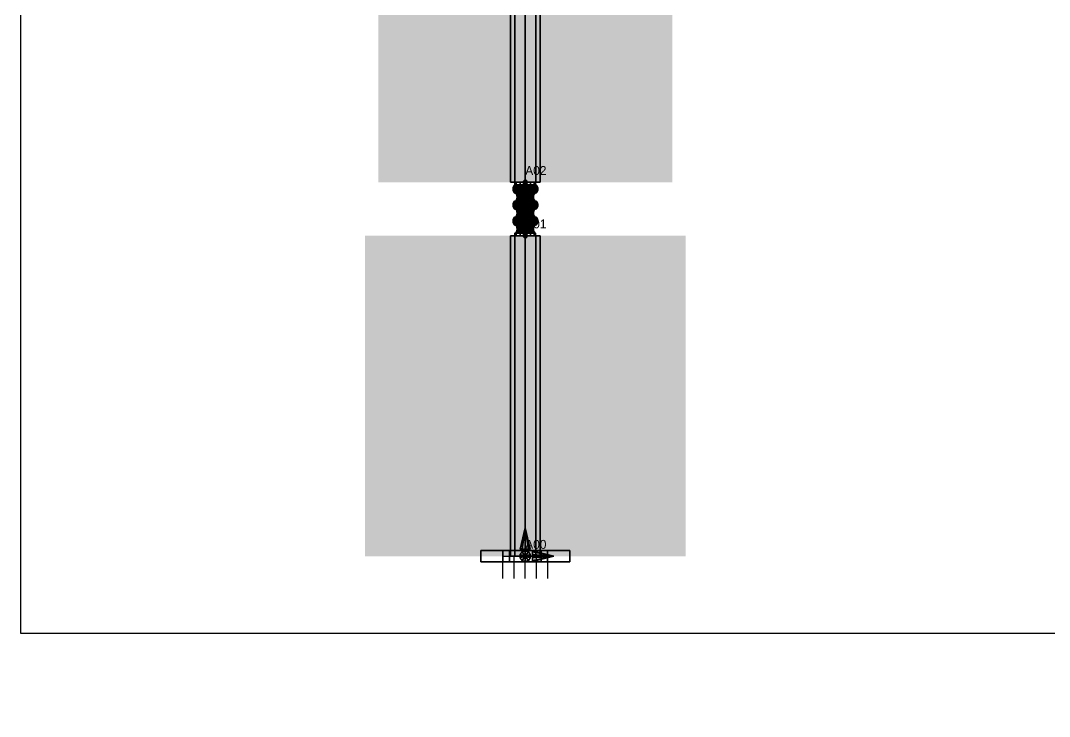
# Model space of a CAD drawing. Extents: x 7 to 469, y 84 to 397.
# Drawn here: x 6.7 to 237.7, y 84 to 240.3 of the extents above; entities that cross this region are included whole.
import ezdxf

# ---------------------------------------------------------------- set-up
doc = ezdxf.new("R2010")
doc.units = 0
doc.layers.get('0').update_dxf_attribs({"linetype": 'CONTINUOUS'})
for name, color, linetype in [('3D-MODEL', 1, 'CONTINUOUS'), ('ANCHOR', 12, 'CONTINUOUS'), ('BORDER', 7, 'CONTINUOUS'), ('DISPL', 13, 'CONTINUOUS'), ('FLXJNT', 4, 'CONTINUOUS'), ('POINT', 5, 'CONTINUOUS'), ('PTATT', 7, 'CONTINUOUS'), ('RUN', 5, 'CONTINUOUS')]:
    doc.layers.add(name, color=color, linetype=linetype)

# ---------------------------------------------------------------- blocks, each defined once
blk = doc.blocks.new('DBORD')
at = {"layer": 'BORDER'}
for p, q in [((0, 21), (0, 0)), ((0, 0), (33, 0))]:
    blk.add_line(p, q, dxfattribs=at)
at = {"flags": 9}
blk.add_attdef('SCL', (29.291812, 2.326827), '', height=0.2, dxfattribs=at)
blk = doc.blocks.new('RUN')
at = {"const_width": 1}
blk.add_lwpolyline([(0, 0), (1, 0)], dxfattribs=at)
at = {"flags": 9}
for tag, p in [('SCH', (0.349303, 0.165755)), ('MAT', (0.349303, 0.182422)), ('NOM', (0.349303, 0.149088))]:
    blk.add_attdef(tag, p, '', height=0.01, dxfattribs=at)
blk = doc.blocks.new('3DRUN')
at = {"color": 0, "linetype": 'CONTINUOUS'}
for points in [[(1, 0.353553, -0.353553), (1, 0.5), (0, 0.5), (0, 0.353553, -0.353553)], [(1, 0.5), (1, 0.353553, 0.353553), (0, 0.353553, 0.353553), (0, 0.5)], [(1, 0, -0.5), (1, 0.353553, -0.353553), (0, 0.353553, -0.353553), (0, 0, -0.5)], [(1, 0.353553, 0.353553), (1, 0, 0.5), (0, 0, 0.5), (0, 0.353553, 0.353553)], [(1, -0.353553, -0.353553), (1, 0, -0.5), (0, 0, -0.5), (0, -0.353553, -0.353553)], [(1, 0, 0.5), (1, -0.353553, 0.353553), (0, -0.353553, 0.353553), (0, 0, 0.5)], [(1, -0.353553, 0.353553), (1, -0.5), (0, -0.5), (0, -0.353553, 0.353553)], [(1, -0.5), (1, -0.353553, -0.353553), (0, -0.353553, -0.353553), (0, -0.5)]]:
    blk.add_3dface(points, dxfattribs=at)
blk = doc.blocks.new('FLXJNT')
at = {"color": 0, "linetype": 'BYBLOCK'}
for p, q in [((0, 0.5), (0, -0.5)), ((1, -0.5), (1, 0.5)), ((0, 0.35), (0.05, 0.35)), ((0.95, 0.35), (1, 0.35)), ((0, -0.35), (0.05, -0.35)), ((0.95, -0.35), (1, -0.35))]:
    blk.add_line(p, q, dxfattribs=at)
for centre, start, end in [((0.275, 0.35), 0, 180), ((0.575, 0.35), 0, 180), ((0.875, 0.35), 0, 180), ((0.125, 0.35), 180, 0), ((0.425, 0.35), 180, 0), ((0.725, 0.35), 180, 0), ((0.125, -0.35), 0, 180), ((0.275, -0.35), 180, 0), ((0.425, -0.35), 0, 180), ((0.575, -0.35), 180, 0), ((0.725, -0.35), 0, 180), ((0.875, -0.35), 180, 0)]:
    blk.add_arc(centre, 0.075, start, end, dxfattribs=at)
blk = doc.blocks.new('3DFLXJNT')
at = {"color": 0, "linetype": 'BYBLOCK'}
blk.add_lwpolyline([(1, 0.5), (1, 0.35), (0.95, 0.35, 1), (0.8, 0.35, -1), (0.65, 0.35, 1), (0.5, 0.35, -1), (0.35, 0.35, 1), (0.2, 0.35, -1), (0.05, 0.35), (0, 0.35), (0, 0.5)], format="xyb", dxfattribs=at)
at = {"color": 0, "linetype": 'BYBLOCK', "extrusion": (1, 0, 0)}
blk.add_circle((0, 0), 0.5, dxfattribs=at)
at = {"color": 0, "linetype": 'BYBLOCK', "extrusion": (-1, 0, 0)}
blk.add_circle((0, 0, -1), 0.5, dxfattribs=at)
at = {"color": 0, "linetype": 'BYBLOCK'}
mesh = blk.add_polymesh((9, 5), dxfattribs=at)
for k, corner in enumerate([(0.060048, 0.3125), (0.052556, 0.330589), (0.05, 0.35), (0, 0.35), (0, 0.5), (0.060048, 0.270633, -0.15625), (0.052556, 0.286298, -0.165294), (0.05, 0.303109, -0.175), (0, 0.303109, -0.175), (0, 0.433013, -0.25), (0.060048, 0.15625, -0.270633), (0.052556, 0.165294, -0.286298), (0.05, 0.175, -0.303109), (0, 0.175, -0.303109), (0, 0.25, -0.433013), (0.060048, 0, -0.3125), (0.052556, 0, -0.330589), (0.05, 0, -0.35), (0, 0, -0.35), (0, 0, -0.5), (0.060048, -0.15625, -0.270633), (0.052556, -0.165294, -0.286298), (0.05, -0.175, -0.303109), (0, -0.175, -0.303109), (0, -0.25, -0.433013), (0.060048, -0.270633, -0.15625), (0.052556, -0.286298, -0.165294), (0.05, -0.303109, -0.175), (0, -0.303109, -0.175), (0, -0.433013, -0.25), (0.060048, -0.3125), (0.052556, -0.330589), (0.05, -0.35), (0, -0.35), (0, -0.5), (0.060048, -0.270633, 0.15625), (0.052556, -0.286298, 0.165294), (0.05, -0.303109, 0.175), (0, -0.303109, 0.175), (0, -0.433013, 0.25), (0.060048, -0.15625, 0.270633), (0.052556, -0.165294, 0.286298), (0.05, -0.175, 0.303109), (0, -0.175, 0.303109), (0, -0.25, 0.433013)]):
    mesh.set_mesh_vertex(divmod(k, 5), corner)
mesh = blk.add_polymesh((4, 5), dxfattribs=at)
for k, corner in enumerate([(0.060048, -0.15625, 0.270633), (0.052556, -0.165294, 0.286298), (0.05, -0.175, 0.303109), (0, -0.175, 0.303109), (0, -0.25, 0.433013), (0.060048, 0, 0.3125), (0.052556, 0, 0.330589), (0.05, 0, 0.35), (0, 0, 0.35), (0, 0, 0.5), (0.060048, 0.15625, 0.270633), (0.052556, 0.165294, 0.286298), (0.05, 0.175, 0.303109), (0, 0.175, 0.303109), (0, 0.25, 0.433013), (0.060048, 0.270633, 0.15625), (0.052556, 0.286298, 0.165294), (0.05, 0.303109, 0.175), (0, 0.303109, 0.175), (0, 0.433013, 0.25)]):
    mesh.set_mesh_vertex(divmod(k, 5), corner)
mesh = blk.add_polymesh((9, 9), dxfattribs=at)
for k, corner in enumerate([(0.275, 0.425), (0.255589, 0.422444), (0.2375, 0.414952), (0.221967, 0.403033), (0.210048, 0.3875), (0.202556, 0.369411), (0.2, 0.35), (0.197444, 0.330589), (0.189952, 0.3125), (0.275, 0.368061, -0.2125), (0.255589, 0.365848, -0.211222), (0.2375, 0.359359, -0.207476), (0.221967, 0.349037, -0.201517), (0.210048, 0.335585, -0.19375), (0.202556, 0.31992, -0.184706), (0.2, 0.303109, -0.175), (0.197444, 0.286298, -0.165294), (0.189952, 0.270633, -0.15625), (0.275, 0.2125, -0.368061), (0.255589, 0.211222, -0.365848), (0.2375, 0.207476, -0.359359), (0.221967, 0.201517, -0.349037), (0.210048, 0.19375, -0.335585), (0.202556, 0.184706, -0.31992), (0.2, 0.175, -0.303109), (0.197444, 0.165294, -0.286298), (0.189952, 0.15625, -0.270633), (0.275, 0, -0.425), (0.255589, 0, -0.422444), (0.2375, 0, -0.414952), (0.221967, 0, -0.403033), (0.210048, 0, -0.3875), (0.202556, 0, -0.369411), (0.2, 0, -0.35), (0.197444, 0, -0.330589), (0.189952, 0, -0.3125), (0.275, -0.2125, -0.368061), (0.255589, -0.211222, -0.365848), (0.2375, -0.207476, -0.359359), (0.221967, -0.201517, -0.349037), (0.210048, -0.19375, -0.335585), (0.202556, -0.184706, -0.31992), (0.2, -0.175, -0.303109), (0.197444, -0.165294, -0.286298), (0.189952, -0.15625, -0.270633), (0.275, -0.368061, -0.2125), (0.255589, -0.365848, -0.211222), (0.2375, -0.359359, -0.207476), (0.221967, -0.349037, -0.201517), (0.210048, -0.335585, -0.19375), (0.202556, -0.31992, -0.184706), (0.2, -0.303109, -0.175), (0.197444, -0.286298, -0.165294), (0.189952, -0.270633, -0.15625), (0.275, -0.425), (0.255589, -0.422444), (0.2375, -0.414952), (0.221967, -0.403033), (0.210048, -0.3875), (0.202556, -0.369411), (0.2, -0.35), (0.197444, -0.330589), (0.189952, -0.3125), (0.275, -0.368061, 0.2125), (0.255589, -0.365848, 0.211222), (0.2375, -0.359359, 0.207476), (0.221967, -0.349037, 0.201517), (0.210048, -0.335585, 0.19375), (0.202556, -0.31992, 0.184706), (0.2, -0.303109, 0.175), (0.197444, -0.286298, 0.165294), (0.189952, -0.270633, 0.15625), (0.275, -0.2125, 0.368061), (0.255589, -0.211222, 0.365848), (0.2375, -0.207476, 0.359359), (0.221967, -0.201517, 0.349037), (0.210048, -0.19375, 0.335585), (0.202556, -0.184706, 0.31992), (0.2, -0.175, 0.303109), (0.197444, -0.165294, 0.286298), (0.189952, -0.15625, 0.270633)]):
    mesh.set_mesh_vertex(divmod(k, 9), corner)
mesh = blk.add_polymesh((9, 9), dxfattribs=at)
for k, corner in enumerate([(0.360048, 0.3125), (0.352556, 0.330589), (0.35, 0.35), (0.347444, 0.369411), (0.339952, 0.3875), (0.328033, 0.403033), (0.3125, 0.414952), (0.294411, 0.422444), (0.275, 0.425), (0.360048, 0.270633, -0.15625), (0.352556, 0.286298, -0.165294), (0.35, 0.303109, -0.175), (0.347444, 0.31992, -0.184706), (0.339952, 0.335585, -0.19375), (0.328033, 0.349037, -0.201517), (0.3125, 0.359359, -0.207476), (0.294411, 0.365848, -0.211222), (0.275, 0.368061, -0.2125), (0.360048, 0.15625, -0.270633), (0.352556, 0.165294, -0.286298), (0.35, 0.175, -0.303109), (0.347444, 0.184706, -0.31992), (0.339952, 0.19375, -0.335585), (0.328033, 0.201517, -0.349037), (0.3125, 0.207476, -0.359359), (0.294411, 0.211222, -0.365848), (0.275, 0.2125, -0.368061), (0.360048, 0, -0.3125), (0.352556, 0, -0.330589), (0.35, 0, -0.35), (0.347444, 0, -0.369411), (0.339952, 0, -0.3875), (0.328033, 0, -0.403033), (0.3125, 0, -0.414952), (0.294411, 0, -0.422444), (0.275, 0, -0.425), (0.360048, -0.15625, -0.270633), (0.352556, -0.165294, -0.286298), (0.35, -0.175, -0.303109), (0.347444, -0.184706, -0.31992), (0.339952, -0.19375, -0.335585), (0.328033, -0.201517, -0.349037), (0.3125, -0.207476, -0.359359), (0.294411, -0.211222, -0.365848), (0.275, -0.2125, -0.368061), (0.360048, -0.270633, -0.15625), (0.352556, -0.286298, -0.165294), (0.35, -0.303109, -0.175), (0.347444, -0.31992, -0.184706), (0.339952, -0.335585, -0.19375), (0.328033, -0.349037, -0.201517), (0.3125, -0.359359, -0.207476), (0.294411, -0.365848, -0.211222), (0.275, -0.368061, -0.2125), (0.360048, -0.3125), (0.352556, -0.330589), (0.35, -0.35), (0.347444, -0.369411), (0.339952, -0.3875), (0.328033, -0.403033), (0.3125, -0.414952), (0.294411, -0.422444), (0.275, -0.425), (0.360048, -0.270633, 0.15625), (0.352556, -0.286298, 0.165294), (0.35, -0.303109, 0.175), (0.347444, -0.31992, 0.184706), (0.339952, -0.335585, 0.19375), (0.328033, -0.349037, 0.201517), (0.3125, -0.359359, 0.207476), (0.294411, -0.365848, 0.211222), (0.275, -0.368061, 0.2125), (0.360048, -0.15625, 0.270633), (0.352556, -0.165294, 0.286298), (0.35, -0.175, 0.303109), (0.347444, -0.184706, 0.31992), (0.339952, -0.19375, 0.335585), (0.328033, -0.201517, 0.349037), (0.3125, -0.207476, 0.359359), (0.294411, -0.211222, 0.365848), (0.275, -0.2125, 0.368061)]):
    mesh.set_mesh_vertex(divmod(k, 9), corner)
mesh = blk.add_polymesh((9, 9), dxfattribs=at)
for k, corner in enumerate([(0.575, 0.425), (0.555589, 0.422444), (0.5375, 0.414952), (0.521967, 0.403033), (0.510048, 0.3875), (0.502556, 0.369411), (0.5, 0.35), (0.497444, 0.330589), (0.489952, 0.3125), (0.575, 0.368061, -0.2125), (0.555589, 0.365848, -0.211222), (0.5375, 0.359359, -0.207476), (0.521967, 0.349037, -0.201517), (0.510048, 0.335585, -0.19375), (0.502556, 0.31992, -0.184706), (0.5, 0.303109, -0.175), (0.497444, 0.286298, -0.165294), (0.489952, 0.270633, -0.15625), (0.575, 0.2125, -0.368061), (0.555589, 0.211222, -0.365848), (0.5375, 0.207476, -0.359359), (0.521967, 0.201517, -0.349037), (0.510048, 0.19375, -0.335585), (0.502556, 0.184706, -0.31992), (0.5, 0.175, -0.303109), (0.497444, 0.165294, -0.286298), (0.489952, 0.15625, -0.270633), (0.575, 0, -0.425), (0.555589, 0, -0.422444), (0.5375, 0, -0.414952), (0.521967, 0, -0.403033), (0.510048, 0, -0.3875), (0.502556, 0, -0.369411), (0.5, 0, -0.35), (0.497444, 0, -0.330589), (0.489952, 0, -0.3125), (0.575, -0.2125, -0.368061), (0.555589, -0.211222, -0.365848), (0.5375, -0.207476, -0.359359), (0.521967, -0.201517, -0.349037), (0.510048, -0.19375, -0.335585), (0.502556, -0.184706, -0.31992), (0.5, -0.175, -0.303109), (0.497444, -0.165294, -0.286298), (0.489952, -0.15625, -0.270633), (0.575, -0.368061, -0.2125), (0.555589, -0.365848, -0.211222), (0.5375, -0.359359, -0.207476), (0.521967, -0.349037, -0.201517), (0.510048, -0.335585, -0.19375), (0.502556, -0.31992, -0.184706), (0.5, -0.303109, -0.175), (0.497444, -0.286298, -0.165294), (0.489952, -0.270633, -0.15625), (0.575, -0.425), (0.555589, -0.422444), (0.5375, -0.414952), (0.521967, -0.403033), (0.510048, -0.3875), (0.502556, -0.369411), (0.5, -0.35), (0.497444, -0.330589), (0.489952, -0.3125), (0.575, -0.368061, 0.2125), (0.555589, -0.365848, 0.211222), (0.5375, -0.359359, 0.207476), (0.521967, -0.349037, 0.201517), (0.510048, -0.335585, 0.19375), (0.502556, -0.31992, 0.184706), (0.5, -0.303109, 0.175), (0.497444, -0.286298, 0.165294), (0.489952, -0.270633, 0.15625), (0.575, -0.2125, 0.368061), (0.555589, -0.211222, 0.365848), (0.5375, -0.207476, 0.359359), (0.521967, -0.201517, 0.349037), (0.510048, -0.19375, 0.335585), (0.502556, -0.184706, 0.31992), (0.5, -0.175, 0.303109), (0.497444, -0.165294, 0.286298), (0.489952, -0.15625, 0.270633)]):
    mesh.set_mesh_vertex(divmod(k, 9), corner)
mesh = blk.add_polymesh((9, 9), dxfattribs=at)
for k, corner in enumerate([(0.660048, 0.3125), (0.652556, 0.330589), (0.65, 0.35), (0.647444, 0.369411), (0.639952, 0.3875), (0.628033, 0.403033), (0.6125, 0.414952), (0.594411, 0.422444), (0.575, 0.425), (0.660048, 0.270633, -0.15625), (0.652556, 0.286298, -0.165294), (0.65, 0.303109, -0.175), (0.647444, 0.31992, -0.184706), (0.639952, 0.335585, -0.19375), (0.628033, 0.349037, -0.201517), (0.6125, 0.359359, -0.207476), (0.594411, 0.365848, -0.211222), (0.575, 0.368061, -0.2125), (0.660048, 0.15625, -0.270633), (0.652556, 0.165294, -0.286298), (0.65, 0.175, -0.303109), (0.647444, 0.184706, -0.31992), (0.639952, 0.19375, -0.335585), (0.628033, 0.201517, -0.349037), (0.6125, 0.207476, -0.359359), (0.594411, 0.211222, -0.365848), (0.575, 0.2125, -0.368061), (0.660048, 0, -0.3125), (0.652556, 0, -0.330589), (0.65, 0, -0.35), (0.647444, 0, -0.369411), (0.639952, 0, -0.3875), (0.628033, 0, -0.403033), (0.6125, 0, -0.414952), (0.594411, 0, -0.422444), (0.575, 0, -0.425), (0.660048, -0.15625, -0.270633), (0.652556, -0.165294, -0.286298), (0.65, -0.175, -0.303109), (0.647444, -0.184706, -0.31992), (0.639952, -0.19375, -0.335585), (0.628033, -0.201517, -0.349037), (0.6125, -0.207476, -0.359359), (0.594411, -0.211222, -0.365848), (0.575, -0.2125, -0.368061), (0.660048, -0.270633, -0.15625), (0.652556, -0.286298, -0.165294), (0.65, -0.303109, -0.175), (0.647444, -0.31992, -0.184706), (0.639952, -0.335585, -0.19375), (0.628033, -0.349037, -0.201517), (0.6125, -0.359359, -0.207476), (0.594411, -0.365848, -0.211222), (0.575, -0.368061, -0.2125), (0.660048, -0.3125), (0.652556, -0.330589), (0.65, -0.35), (0.647444, -0.369411), (0.639952, -0.3875), (0.628033, -0.403033), (0.6125, -0.414952), (0.594411, -0.422444), (0.575, -0.425), (0.660048, -0.270633, 0.15625), (0.652556, -0.286298, 0.165294), (0.65, -0.303109, 0.175), (0.647444, -0.31992, 0.184706), (0.639952, -0.335585, 0.19375), (0.628033, -0.349037, 0.201517), (0.6125, -0.359359, 0.207476), (0.594411, -0.365848, 0.211222), (0.575, -0.368061, 0.2125), (0.660048, -0.15625, 0.270633), (0.652556, -0.165294, 0.286298), (0.65, -0.175, 0.303109), (0.647444, -0.184706, 0.31992), (0.639952, -0.19375, 0.335585), (0.628033, -0.201517, 0.349037), (0.6125, -0.207476, 0.359359), (0.594411, -0.211222, 0.365848), (0.575, -0.2125, 0.368061)]):
    mesh.set_mesh_vertex(divmod(k, 9), corner)
mesh = blk.add_polymesh((9, 9), dxfattribs=at)
for k, corner in enumerate([(0.875, 0.425), (0.855589, 0.422444), (0.8375, 0.414952), (0.821967, 0.403033), (0.810048, 0.3875), (0.802556, 0.369411), (0.8, 0.35), (0.797444, 0.330589), (0.789952, 0.3125), (0.875, 0.368061, -0.2125), (0.855589, 0.365848, -0.211222), (0.8375, 0.359359, -0.207476), (0.821967, 0.349037, -0.201517), (0.810048, 0.335585, -0.19375), (0.802556, 0.31992, -0.184706), (0.8, 0.303109, -0.175), (0.797444, 0.286298, -0.165294), (0.789952, 0.270633, -0.15625), (0.875, 0.2125, -0.368061), (0.855589, 0.211222, -0.365848), (0.8375, 0.207476, -0.359359), (0.821967, 0.201517, -0.349037), (0.810048, 0.19375, -0.335585), (0.802556, 0.184706, -0.31992), (0.8, 0.175, -0.303109), (0.797444, 0.165294, -0.286298), (0.789952, 0.15625, -0.270633), (0.875, 0, -0.425), (0.855589, 0, -0.422444), (0.8375, 0, -0.414952), (0.821967, 0, -0.403033), (0.810048, 0, -0.3875), (0.802556, 0, -0.369411), (0.8, 0, -0.35), (0.797444, 0, -0.330589), (0.789952, 0, -0.3125), (0.875, -0.2125, -0.368061), (0.855589, -0.211222, -0.365848), (0.8375, -0.207476, -0.359359), (0.821967, -0.201517, -0.349037), (0.810048, -0.19375, -0.335585), (0.802556, -0.184706, -0.31992), (0.8, -0.175, -0.303109), (0.797444, -0.165294, -0.286298), (0.789952, -0.15625, -0.270633), (0.875, -0.368061, -0.2125), (0.855589, -0.365848, -0.211222), (0.8375, -0.359359, -0.207476), (0.821967, -0.349037, -0.201517), (0.810048, -0.335585, -0.19375), (0.802556, -0.31992, -0.184706), (0.8, -0.303109, -0.175), (0.797444, -0.286298, -0.165294), (0.789952, -0.270633, -0.15625), (0.875, -0.425), (0.855589, -0.422444), (0.8375, -0.414952), (0.821967, -0.403033), (0.810048, -0.3875), (0.802556, -0.369411), (0.8, -0.35), (0.797444, -0.330589), (0.789952, -0.3125), (0.875, -0.368061, 0.2125), (0.855589, -0.365848, 0.211222), (0.8375, -0.359359, 0.207476), (0.821967, -0.349037, 0.201517), (0.810048, -0.335585, 0.19375), (0.802556, -0.31992, 0.184706), (0.8, -0.303109, 0.175), (0.797444, -0.286298, 0.165294), (0.789952, -0.270633, 0.15625), (0.875, -0.2125, 0.368061), (0.855589, -0.211222, 0.365848), (0.8375, -0.207476, 0.359359), (0.821967, -0.201517, 0.349037), (0.810048, -0.19375, 0.335585), (0.802556, -0.184706, 0.31992), (0.8, -0.175, 0.303109), (0.797444, -0.165294, 0.286298), (0.789952, -0.15625, 0.270633)]):
    mesh.set_mesh_vertex(divmod(k, 9), corner)
mesh = blk.add_polymesh((9, 9), dxfattribs=at)
for k, corner in enumerate([(1, 0.5), (1, 0.35), (0.95, 0.35), (0.947444, 0.369411), (0.939952, 0.3875), (0.928033, 0.403033), (0.9125, 0.414952), (0.894411, 0.422444), (0.875, 0.425), (1, 0.433013, -0.25), (1, 0.303109, -0.175), (0.95, 0.303109, -0.175), (0.947444, 0.31992, -0.184706), (0.939952, 0.335585, -0.19375), (0.928033, 0.349037, -0.201517), (0.9125, 0.359359, -0.207476), (0.894411, 0.365848, -0.211222), (0.875, 0.368061, -0.2125), (1, 0.25, -0.433013), (1, 0.175, -0.303109), (0.95, 0.175, -0.303109), (0.947444, 0.184706, -0.31992), (0.939952, 0.19375, -0.335585), (0.928033, 0.201517, -0.349037), (0.9125, 0.207476, -0.359359), (0.894411, 0.211222, -0.365848), (0.875, 0.2125, -0.368061), (1, 0, -0.5), (1, 0, -0.35), (0.95, 0, -0.35), (0.947444, 0, -0.369411), (0.939952, 0, -0.3875), (0.928033, 0, -0.403033), (0.9125, 0, -0.414952), (0.894411, 0, -0.422444), (0.875, 0, -0.425), (1, -0.25, -0.433013), (1, -0.175, -0.303109), (0.95, -0.175, -0.303109), (0.947444, -0.184706, -0.31992), (0.939952, -0.19375, -0.335585), (0.928033, -0.201517, -0.349037), (0.9125, -0.207476, -0.359359), (0.894411, -0.211222, -0.365848), (0.875, -0.2125, -0.368061), (1, -0.433013, -0.25), (1, -0.303109, -0.175), (0.95, -0.303109, -0.175), (0.947444, -0.31992, -0.184706), (0.939952, -0.335585, -0.19375), (0.928033, -0.349037, -0.201517), (0.9125, -0.359359, -0.207476), (0.894411, -0.365848, -0.211222), (0.875, -0.368061, -0.2125), (1, -0.5), (1, -0.35), (0.95, -0.35), (0.947444, -0.369411), (0.939952, -0.3875), (0.928033, -0.403033), (0.9125, -0.414952), (0.894411, -0.422444), (0.875, -0.425), (1, -0.433013, 0.25), (1, -0.303109, 0.175), (0.95, -0.303109, 0.175), (0.947444, -0.31992, 0.184706), (0.939952, -0.335585, 0.19375), (0.928033, -0.349037, 0.201517), (0.9125, -0.359359, 0.207476), (0.894411, -0.365848, 0.211222), (0.875, -0.368061, 0.2125), (1, -0.25, 0.433013), (1, -0.175, 0.303109), (0.95, -0.175, 0.303109), (0.947444, -0.184706, 0.31992), (0.939952, -0.19375, 0.335585), (0.928033, -0.201517, 0.349037), (0.9125, -0.207476, 0.359359), (0.894411, -0.211222, 0.365848), (0.875, -0.2125, 0.368061)]):
    mesh.set_mesh_vertex(divmod(k, 9), corner)
mesh = blk.add_polymesh((4, 9), dxfattribs=at)
for k, corner in enumerate([(1, -0.25, 0.433013), (1, -0.175, 0.303109), (0.95, -0.175, 0.303109), (0.947444, -0.184706, 0.31992), (0.939952, -0.19375, 0.335585), (0.928033, -0.201517, 0.349037), (0.9125, -0.207476, 0.359359), (0.894411, -0.211222, 0.365848), (0.875, -0.2125, 0.368061), (1, 0, 0.5), (1, 0, 0.35), (0.95, 0, 0.35), (0.947444, 0, 0.369411), (0.939952, 0, 0.3875), (0.928033, 0, 0.403033), (0.9125, 0, 0.414952), (0.894411, 0, 0.422444), (0.875, 0, 0.425), (1, 0.25, 0.433013), (1, 0.175, 0.303109), (0.95, 0.175, 0.303109), (0.947444, 0.184706, 0.31992), (0.939952, 0.19375, 0.335585), (0.928033, 0.201517, 0.349037), (0.9125, 0.207476, 0.359359), (0.894411, 0.211222, 0.365848), (0.875, 0.2125, 0.368061), (1, 0.433013, 0.25), (1, 0.303109, 0.175), (0.95, 0.303109, 0.175), (0.947444, 0.31992, 0.184706), (0.939952, 0.335585, 0.19375), (0.928033, 0.349037, 0.201517), (0.9125, 0.359359, 0.207476), (0.894411, 0.365848, 0.211222), (0.875, 0.368061, 0.2125)]):
    mesh.set_mesh_vertex(divmod(k, 9), corner)
mesh = blk.add_polymesh((9, 9), dxfattribs=at)
for k, corner in enumerate([(0.189952, 0.3125), (0.178033, 0.296967), (0.1625, 0.285048), (0.144411, 0.277556), (0.125, 0.275), (0.105589, 0.277556), (0.0875, 0.285048), (0.071967, 0.296967), (0.060048, 0.3125), (0.189952, 0.270633, -0.15625), (0.178033, 0.257181, -0.148483), (0.1625, 0.246859, -0.142524), (0.144411, 0.24037, -0.138778), (0.125, 0.238157, -0.1375), (0.105589, 0.24037, -0.138778), (0.0875, 0.246859, -0.142524), (0.071967, 0.257181, -0.148483), (0.060048, 0.270633, -0.15625), (0.189952, 0.15625, -0.270633), (0.178033, 0.148483, -0.257181), (0.1625, 0.142524, -0.246859), (0.144411, 0.138778, -0.24037), (0.125, 0.1375, -0.238157), (0.105589, 0.138778, -0.24037), (0.0875, 0.142524, -0.246859), (0.071967, 0.148483, -0.257181), (0.060048, 0.15625, -0.270633), (0.189952, 0, -0.3125), (0.178033, 0, -0.296967), (0.1625, 0, -0.285048), (0.144411, 0, -0.277556), (0.125, 0, -0.275), (0.105589, 0, -0.277556), (0.0875, 0, -0.285048), (0.071967, 0, -0.296967), (0.060048, 0, -0.3125), (0.189952, -0.15625, -0.270633), (0.178033, -0.148483, -0.257181), (0.1625, -0.142524, -0.246859), (0.144411, -0.138778, -0.24037), (0.125, -0.1375, -0.238157), (0.105589, -0.138778, -0.24037), (0.0875, -0.142524, -0.246859), (0.071967, -0.148483, -0.257181), (0.060048, -0.15625, -0.270633), (0.189952, -0.270633, -0.15625), (0.178033, -0.257181, -0.148483), (0.1625, -0.246859, -0.142524), (0.144411, -0.24037, -0.138778), (0.125, -0.238157, -0.1375), (0.105589, -0.24037, -0.138778), (0.0875, -0.246859, -0.142524), (0.071967, -0.257181, -0.148483), (0.060048, -0.270633, -0.15625), (0.189952, -0.3125), (0.178033, -0.296967), (0.1625, -0.285048), (0.144411, -0.277556), (0.125, -0.275), (0.105589, -0.277556), (0.0875, -0.285048), (0.071967, -0.296967), (0.060048, -0.3125), (0.189952, -0.270633, 0.15625), (0.178033, -0.257181, 0.148483), (0.1625, -0.246859, 0.142524), (0.144411, -0.24037, 0.138778), (0.125, -0.238157, 0.1375), (0.105589, -0.24037, 0.138778), (0.0875, -0.246859, 0.142524), (0.071967, -0.257181, 0.148483), (0.060048, -0.270633, 0.15625), (0.189952, -0.15625, 0.270633), (0.178033, -0.148483, 0.257181), (0.1625, -0.142524, 0.246859), (0.144411, -0.138778, 0.24037), (0.125, -0.1375, 0.238157), (0.105589, -0.138778, 0.24037), (0.0875, -0.142524, 0.246859), (0.071967, -0.148483, 0.257181), (0.060048, -0.15625, 0.270633)]):
    mesh.set_mesh_vertex(divmod(k, 9), corner)
mesh = blk.add_polymesh((4, 9), dxfattribs=at)
for k, corner in enumerate([(0.189952, -0.15625, 0.270633), (0.178033, -0.148483, 0.257181), (0.1625, -0.142524, 0.246859), (0.144411, -0.138778, 0.24037), (0.125, -0.1375, 0.238157), (0.105589, -0.138778, 0.24037), (0.0875, -0.142524, 0.246859), (0.071967, -0.148483, 0.257181), (0.060048, -0.15625, 0.270633), (0.189952, 0, 0.3125), (0.178033, 0, 0.296967), (0.1625, 0, 0.285048), (0.144411, 0, 0.277556), (0.125, 0, 0.275), (0.105589, 0, 0.277556), (0.0875, 0, 0.285048), (0.071967, 0, 0.296967), (0.060048, 0, 0.3125), (0.189952, 0.15625, 0.270633), (0.178033, 0.148483, 0.257181), (0.1625, 0.142524, 0.246859), (0.144411, 0.138778, 0.24037), (0.125, 0.1375, 0.238157), (0.105589, 0.138778, 0.24037), (0.0875, 0.142524, 0.246859), (0.071967, 0.148483, 0.257181), (0.060048, 0.15625, 0.270633), (0.189952, 0.270633, 0.15625), (0.178033, 0.257181, 0.148483), (0.1625, 0.246859, 0.142524), (0.144411, 0.24037, 0.138778), (0.125, 0.238157, 0.1375), (0.105589, 0.24037, 0.138778), (0.0875, 0.246859, 0.142524), (0.071967, 0.257181, 0.148483), (0.060048, 0.270633, 0.15625)]):
    mesh.set_mesh_vertex(divmod(k, 9), corner)
mesh = blk.add_polymesh((4, 9), dxfattribs=at)
for k, corner in enumerate([(0.275, -0.2125, 0.368061), (0.255589, -0.211222, 0.365848), (0.2375, -0.207476, 0.359359), (0.221967, -0.201517, 0.349037), (0.210048, -0.19375, 0.335585), (0.202556, -0.184706, 0.31992), (0.2, -0.175, 0.303109), (0.197444, -0.165294, 0.286298), (0.189952, -0.15625, 0.270633), (0.275, 0, 0.425), (0.255589, 0, 0.422444), (0.2375, 0, 0.414952), (0.221967, 0, 0.403033), (0.210048, 0, 0.3875), (0.202556, 0, 0.369411), (0.2, 0, 0.35), (0.197444, 0, 0.330589), (0.189952, 0, 0.3125), (0.275, 0.2125, 0.368061), (0.255589, 0.211222, 0.365848), (0.2375, 0.207476, 0.359359), (0.221967, 0.201517, 0.349037), (0.210048, 0.19375, 0.335585), (0.202556, 0.184706, 0.31992), (0.2, 0.175, 0.303109), (0.197444, 0.165294, 0.286298), (0.189952, 0.15625, 0.270633), (0.275, 0.368061, 0.2125), (0.255589, 0.365848, 0.211222), (0.2375, 0.359359, 0.207476), (0.221967, 0.349037, 0.201517), (0.210048, 0.335585, 0.19375), (0.202556, 0.31992, 0.184706), (0.2, 0.303109, 0.175), (0.197444, 0.286298, 0.165294), (0.189952, 0.270633, 0.15625)]):
    mesh.set_mesh_vertex(divmod(k, 9), corner)
mesh = blk.add_polymesh((4, 9), dxfattribs=at)
for k, corner in enumerate([(0.360048, -0.15625, 0.270633), (0.352556, -0.165294, 0.286298), (0.35, -0.175, 0.303109), (0.347444, -0.184706, 0.31992), (0.339952, -0.19375, 0.335585), (0.328033, -0.201517, 0.349037), (0.3125, -0.207476, 0.359359), (0.294411, -0.211222, 0.365848), (0.275, -0.2125, 0.368061), (0.360048, 0, 0.3125), (0.352556, 0, 0.330589), (0.35, 0, 0.35), (0.347444, 0, 0.369411), (0.339952, 0, 0.3875), (0.328033, 0, 0.403033), (0.3125, 0, 0.414952), (0.294411, 0, 0.422444), (0.275, 0, 0.425), (0.360048, 0.15625, 0.270633), (0.352556, 0.165294, 0.286298), (0.35, 0.175, 0.303109), (0.347444, 0.184706, 0.31992), (0.339952, 0.19375, 0.335585), (0.328033, 0.201517, 0.349037), (0.3125, 0.207476, 0.359359), (0.294411, 0.211222, 0.365848), (0.275, 0.2125, 0.368061), (0.360048, 0.270633, 0.15625), (0.352556, 0.286298, 0.165294), (0.35, 0.303109, 0.175), (0.347444, 0.31992, 0.184706), (0.339952, 0.335585, 0.19375), (0.328033, 0.349037, 0.201517), (0.3125, 0.359359, 0.207476), (0.294411, 0.365848, 0.211222), (0.275, 0.368061, 0.2125)]):
    mesh.set_mesh_vertex(divmod(k, 9), corner)
mesh = blk.add_polymesh((9, 9), dxfattribs=at)
for k, corner in enumerate([(0.489952, 0.3125), (0.478033, 0.296967), (0.4625, 0.285048), (0.444411, 0.277556), (0.425, 0.275), (0.405589, 0.277556), (0.3875, 0.285048), (0.371967, 0.296967), (0.360048, 0.3125), (0.489952, 0.270633, -0.15625), (0.478033, 0.257181, -0.148483), (0.4625, 0.246859, -0.142524), (0.444411, 0.24037, -0.138778), (0.425, 0.238157, -0.1375), (0.405589, 0.24037, -0.138778), (0.3875, 0.246859, -0.142524), (0.371967, 0.257181, -0.148483), (0.360048, 0.270633, -0.15625), (0.489952, 0.15625, -0.270633), (0.478033, 0.148483, -0.257181), (0.4625, 0.142524, -0.246859), (0.444411, 0.138778, -0.24037), (0.425, 0.1375, -0.238157), (0.405589, 0.138778, -0.24037), (0.3875, 0.142524, -0.246859), (0.371967, 0.148483, -0.257181), (0.360048, 0.15625, -0.270633), (0.489952, 0, -0.3125), (0.478033, 0, -0.296967), (0.4625, 0, -0.285048), (0.444411, 0, -0.277556), (0.425, 0, -0.275), (0.405589, 0, -0.277556), (0.3875, 0, -0.285048), (0.371967, 0, -0.296967), (0.360048, 0, -0.3125), (0.489952, -0.15625, -0.270633), (0.478033, -0.148483, -0.257181), (0.4625, -0.142524, -0.246859), (0.444411, -0.138778, -0.24037), (0.425, -0.1375, -0.238157), (0.405589, -0.138778, -0.24037), (0.3875, -0.142524, -0.246859), (0.371967, -0.148483, -0.257181), (0.360048, -0.15625, -0.270633), (0.489952, -0.270633, -0.15625), (0.478033, -0.257181, -0.148483), (0.4625, -0.246859, -0.142524), (0.444411, -0.24037, -0.138778), (0.425, -0.238157, -0.1375), (0.405589, -0.24037, -0.138778), (0.3875, -0.246859, -0.142524), (0.371967, -0.257181, -0.148483), (0.360048, -0.270633, -0.15625), (0.489952, -0.3125), (0.478033, -0.296967), (0.4625, -0.285048), (0.444411, -0.277556), (0.425, -0.275), (0.405589, -0.277556), (0.3875, -0.285048), (0.371967, -0.296967), (0.360048, -0.3125), (0.489952, -0.270633, 0.15625), (0.478033, -0.257181, 0.148483), (0.4625, -0.246859, 0.142524), (0.444411, -0.24037, 0.138778), (0.425, -0.238157, 0.1375), (0.405589, -0.24037, 0.138778), (0.3875, -0.246859, 0.142524), (0.371967, -0.257181, 0.148483), (0.360048, -0.270633, 0.15625), (0.489952, -0.15625, 0.270633), (0.478033, -0.148483, 0.257181), (0.4625, -0.142524, 0.246859), (0.444411, -0.138778, 0.24037), (0.425, -0.1375, 0.238157), (0.405589, -0.138778, 0.24037), (0.3875, -0.142524, 0.246859), (0.371967, -0.148483, 0.257181), (0.360048, -0.15625, 0.270633)]):
    mesh.set_mesh_vertex(divmod(k, 9), corner)
mesh = blk.add_polymesh((4, 9), dxfattribs=at)
for k, corner in enumerate([(0.489952, -0.15625, 0.270633), (0.478033, -0.148483, 0.257181), (0.4625, -0.142524, 0.246859), (0.444411, -0.138778, 0.24037), (0.425, -0.1375, 0.238157), (0.405589, -0.138778, 0.24037), (0.3875, -0.142524, 0.246859), (0.371967, -0.148483, 0.257181), (0.360048, -0.15625, 0.270633), (0.489952, 0, 0.3125), (0.478033, 0, 0.296967), (0.4625, 0, 0.285048), (0.444411, 0, 0.277556), (0.425, 0, 0.275), (0.405589, 0, 0.277556), (0.3875, 0, 0.285048), (0.371967, 0, 0.296967), (0.360048, 0, 0.3125), (0.489952, 0.15625, 0.270633), (0.478033, 0.148483, 0.257181), (0.4625, 0.142524, 0.246859), (0.444411, 0.138778, 0.24037), (0.425, 0.1375, 0.238157), (0.405589, 0.138778, 0.24037), (0.3875, 0.142524, 0.246859), (0.371967, 0.148483, 0.257181), (0.360048, 0.15625, 0.270633), (0.489952, 0.270633, 0.15625), (0.478033, 0.257181, 0.148483), (0.4625, 0.246859, 0.142524), (0.444411, 0.24037, 0.138778), (0.425, 0.238157, 0.1375), (0.405589, 0.24037, 0.138778), (0.3875, 0.246859, 0.142524), (0.371967, 0.257181, 0.148483), (0.360048, 0.270633, 0.15625)]):
    mesh.set_mesh_vertex(divmod(k, 9), corner)
mesh = blk.add_polymesh((4, 9), dxfattribs=at)
for k, corner in enumerate([(0.575, -0.2125, 0.368061), (0.555589, -0.211222, 0.365848), (0.5375, -0.207476, 0.359359), (0.521967, -0.201517, 0.349037), (0.510048, -0.19375, 0.335585), (0.502556, -0.184706, 0.31992), (0.5, -0.175, 0.303109), (0.497444, -0.165294, 0.286298), (0.489952, -0.15625, 0.270633), (0.575, 0, 0.425), (0.555589, 0, 0.422444), (0.5375, 0, 0.414952), (0.521967, 0, 0.403033), (0.510048, 0, 0.3875), (0.502556, 0, 0.369411), (0.5, 0, 0.35), (0.497444, 0, 0.330589), (0.489952, 0, 0.3125), (0.575, 0.2125, 0.368061), (0.555589, 0.211222, 0.365848), (0.5375, 0.207476, 0.359359), (0.521967, 0.201517, 0.349037), (0.510048, 0.19375, 0.335585), (0.502556, 0.184706, 0.31992), (0.5, 0.175, 0.303109), (0.497444, 0.165294, 0.286298), (0.489952, 0.15625, 0.270633), (0.575, 0.368061, 0.2125), (0.555589, 0.365848, 0.211222), (0.5375, 0.359359, 0.207476), (0.521967, 0.349037, 0.201517), (0.510048, 0.335585, 0.19375), (0.502556, 0.31992, 0.184706), (0.5, 0.303109, 0.175), (0.497444, 0.286298, 0.165294), (0.489952, 0.270633, 0.15625)]):
    mesh.set_mesh_vertex(divmod(k, 9), corner)
mesh = blk.add_polymesh((4, 9), dxfattribs=at)
for k, corner in enumerate([(0.660048, -0.15625, 0.270633), (0.652556, -0.165294, 0.286298), (0.65, -0.175, 0.303109), (0.647444, -0.184706, 0.31992), (0.639952, -0.19375, 0.335585), (0.628033, -0.201517, 0.349037), (0.6125, -0.207476, 0.359359), (0.594411, -0.211222, 0.365848), (0.575, -0.2125, 0.368061), (0.660048, 0, 0.3125), (0.652556, 0, 0.330589), (0.65, 0, 0.35), (0.647444, 0, 0.369411), (0.639952, 0, 0.3875), (0.628033, 0, 0.403033), (0.6125, 0, 0.414952), (0.594411, 0, 0.422444), (0.575, 0, 0.425), (0.660048, 0.15625, 0.270633), (0.652556, 0.165294, 0.286298), (0.65, 0.175, 0.303109), (0.647444, 0.184706, 0.31992), (0.639952, 0.19375, 0.335585), (0.628033, 0.201517, 0.349037), (0.6125, 0.207476, 0.359359), (0.594411, 0.211222, 0.365848), (0.575, 0.2125, 0.368061), (0.660048, 0.270633, 0.15625), (0.652556, 0.286298, 0.165294), (0.65, 0.303109, 0.175), (0.647444, 0.31992, 0.184706), (0.639952, 0.335585, 0.19375), (0.628033, 0.349037, 0.201517), (0.6125, 0.359359, 0.207476), (0.594411, 0.365848, 0.211222), (0.575, 0.368061, 0.2125)]):
    mesh.set_mesh_vertex(divmod(k, 9), corner)
mesh = blk.add_polymesh((9, 9), dxfattribs=at)
for k, corner in enumerate([(0.789952, 0.3125), (0.778033, 0.296967), (0.7625, 0.285048), (0.744411, 0.277556), (0.725, 0.275), (0.705589, 0.277556), (0.6875, 0.285048), (0.671967, 0.296967), (0.660048, 0.3125), (0.789952, 0.270633, -0.15625), (0.778033, 0.257181, -0.148483), (0.7625, 0.246859, -0.142524), (0.744411, 0.24037, -0.138778), (0.725, 0.238157, -0.1375), (0.705589, 0.24037, -0.138778), (0.6875, 0.246859, -0.142524), (0.671967, 0.257181, -0.148483), (0.660048, 0.270633, -0.15625), (0.789952, 0.15625, -0.270633), (0.778033, 0.148483, -0.257181), (0.7625, 0.142524, -0.246859), (0.744411, 0.138778, -0.24037), (0.725, 0.1375, -0.238157), (0.705589, 0.138778, -0.24037), (0.6875, 0.142524, -0.246859), (0.671967, 0.148483, -0.257181), (0.660048, 0.15625, -0.270633), (0.789952, 0, -0.3125), (0.778033, 0, -0.296967), (0.7625, 0, -0.285048), (0.744411, 0, -0.277556), (0.725, 0, -0.275), (0.705589, 0, -0.277556), (0.6875, 0, -0.285048), (0.671967, 0, -0.296967), (0.660048, 0, -0.3125), (0.789952, -0.15625, -0.270633), (0.778033, -0.148483, -0.257181), (0.7625, -0.142524, -0.246859), (0.744411, -0.138778, -0.24037), (0.725, -0.1375, -0.238157), (0.705589, -0.138778, -0.24037), (0.6875, -0.142524, -0.246859), (0.671967, -0.148483, -0.257181), (0.660048, -0.15625, -0.270633), (0.789952, -0.270633, -0.15625), (0.778033, -0.257181, -0.148483), (0.7625, -0.246859, -0.142524), (0.744411, -0.24037, -0.138778), (0.725, -0.238157, -0.1375), (0.705589, -0.24037, -0.138778), (0.6875, -0.246859, -0.142524), (0.671967, -0.257181, -0.148483), (0.660048, -0.270633, -0.15625), (0.789952, -0.3125), (0.778033, -0.296967), (0.7625, -0.285048), (0.744411, -0.277556), (0.725, -0.275), (0.705589, -0.277556), (0.6875, -0.285048), (0.671967, -0.296967), (0.660048, -0.3125), (0.789952, -0.270633, 0.15625), (0.778033, -0.257181, 0.148483), (0.7625, -0.246859, 0.142524), (0.744411, -0.24037, 0.138778), (0.725, -0.238157, 0.1375), (0.705589, -0.24037, 0.138778), (0.6875, -0.246859, 0.142524), (0.671967, -0.257181, 0.148483), (0.660048, -0.270633, 0.15625), (0.789952, -0.15625, 0.270633), (0.778033, -0.148483, 0.257181), (0.7625, -0.142524, 0.246859), (0.744411, -0.138778, 0.24037), (0.725, -0.1375, 0.238157), (0.705589, -0.138778, 0.24037), (0.6875, -0.142524, 0.246859), (0.671967, -0.148483, 0.257181), (0.660048, -0.15625, 0.270633)]):
    mesh.set_mesh_vertex(divmod(k, 9), corner)
mesh = blk.add_polymesh((4, 9), dxfattribs=at)
for k, corner in enumerate([(0.789952, -0.15625, 0.270633), (0.778033, -0.148483, 0.257181), (0.7625, -0.142524, 0.246859), (0.744411, -0.138778, 0.24037), (0.725, -0.1375, 0.238157), (0.705589, -0.138778, 0.24037), (0.6875, -0.142524, 0.246859), (0.671967, -0.148483, 0.257181), (0.660048, -0.15625, 0.270633), (0.789952, 0, 0.3125), (0.778033, 0, 0.296967), (0.7625, 0, 0.285048), (0.744411, 0, 0.277556), (0.725, 0, 0.275), (0.705589, 0, 0.277556), (0.6875, 0, 0.285048), (0.671967, 0, 0.296967), (0.660048, 0, 0.3125), (0.789952, 0.15625, 0.270633), (0.778033, 0.148483, 0.257181), (0.7625, 0.142524, 0.246859), (0.744411, 0.138778, 0.24037), (0.725, 0.1375, 0.238157), (0.705589, 0.138778, 0.24037), (0.6875, 0.142524, 0.246859), (0.671967, 0.148483, 0.257181), (0.660048, 0.15625, 0.270633), (0.789952, 0.270633, 0.15625), (0.778033, 0.257181, 0.148483), (0.7625, 0.246859, 0.142524), (0.744411, 0.24037, 0.138778), (0.725, 0.238157, 0.1375), (0.705589, 0.24037, 0.138778), (0.6875, 0.246859, 0.142524), (0.671967, 0.257181, 0.148483), (0.660048, 0.270633, 0.15625)]):
    mesh.set_mesh_vertex(divmod(k, 9), corner)
mesh = blk.add_polymesh((4, 9), dxfattribs=at)
for k, corner in enumerate([(0.875, -0.2125, 0.368061), (0.855589, -0.211222, 0.365848), (0.8375, -0.207476, 0.359359), (0.821967, -0.201517, 0.349037), (0.810048, -0.19375, 0.335585), (0.802556, -0.184706, 0.31992), (0.8, -0.175, 0.303109), (0.797444, -0.165294, 0.286298), (0.789952, -0.15625, 0.270633), (0.875, 0, 0.425), (0.855589, 0, 0.422444), (0.8375, 0, 0.414952), (0.821967, 0, 0.403033), (0.810048, 0, 0.3875), (0.802556, 0, 0.369411), (0.8, 0, 0.35), (0.797444, 0, 0.330589), (0.789952, 0, 0.3125), (0.875, 0.2125, 0.368061), (0.855589, 0.211222, 0.365848), (0.8375, 0.207476, 0.359359), (0.821967, 0.201517, 0.349037), (0.810048, 0.19375, 0.335585), (0.802556, 0.184706, 0.31992), (0.8, 0.175, 0.303109), (0.797444, 0.165294, 0.286298), (0.789952, 0.15625, 0.270633), (0.875, 0.368061, 0.2125), (0.855589, 0.365848, 0.211222), (0.8375, 0.359359, 0.207476), (0.821967, 0.349037, 0.201517), (0.810048, 0.335585, 0.19375), (0.802556, 0.31992, 0.184706), (0.8, 0.303109, 0.175), (0.797444, 0.286298, 0.165294), (0.789952, 0.270633, 0.15625)]):
    mesh.set_mesh_vertex(divmod(k, 9), corner)
blk = doc.blocks.new('POINT')
at = {"color": 0, "linetype": 'BYBLOCK'}
blk.add_circle((0, 0), 0.5, dxfattribs=at)
at = {"color": 0, "linetype": 'BYBLOCK', "extrusion": (1e-16, 0, -1)}
blk.add_circle((0, 0), 0.5, dxfattribs=at)
at = {"color": 0, "linetype": 'BYBLOCK', "extrusion": (0.707107, 0, 0.707107)}
blk.add_circle((0, 0), 0.5, dxfattribs=at)
at = {"color": 0, "linetype": 'BYBLOCK', "extrusion": (0.707107, 0, -0.707107)}
blk.add_circle((0, 0), 0.5, dxfattribs=at)
at = {"color": 0, "linetype": 'BYBLOCK', "extrusion": (-0.707107, 0, -0.707107)}
blk.add_circle((0, 0), 0.5, dxfattribs=at)
at = {"color": 0, "linetype": 'BYBLOCK', "extrusion": (-0.707107, 0, 0.707107)}
blk.add_circle((0, 0), 0.5, dxfattribs=at)
at = {"color": 0, "linetype": 'BYBLOCK', "extrusion": (1, 0, 1e-16)}
blk.add_circle((0, 0), 0.5, dxfattribs=at)
at = {"color": 0, "linetype": 'BYBLOCK', "extrusion": (-1, 0, -2e-16)}
blk.add_circle((0, 0), 0.5, dxfattribs=at)
blk = doc.blocks.new('3DANCHOR')
at = {"extrusion": (-1, 0, 0)}
for p, q in [((-0.125, 1, -1), (-0.125, 1, 1)), ((-0.125, -1, -1), (-0.125, 1, -1)), ((-0.125, 1, 1), (-0.125, -1, 1)), ((0.125, 1, -1), (0.125, 1, 1)), ((0.125, -1, -1), (0.125, 1, -1)), ((0.125, 1, 1), (0.125, -1, 1)), ((-0.125, -1, 1), (-0.125, -1, -1)), ((0.125, -1, 1), (0.125, -1, -1))]:
    blk.add_line(p, q, dxfattribs=at)
for points in [[(-0.125, 1), (-0.125, 1, -1), (0.125, 1, -1), (0.125, 1)], [(-0.125, 1, -1), (-0.125, 0, -1), (0.125, 0, -1), (0.125, 1, -1)], [(-0.125, 0, 1), (-0.125, 1, 1), (0.125, 1, 1), (0.125, 0, 1)], [(-0.125, 1, 1), (-0.125, 1), (0.125, 1), (0.125, 1, 1)], [(-0.125, 0.353553, 0.353553), (-0.125, 0.5), (0.125, 0.5), (0.125, 0.353553, 0.353553)], [(-0.125, 0.5), (-0.125, 0.353553, -0.353553), (0.125, 0.353553, -0.353553), (0.125, 0.5)], [(-0.125, 0.353553, -0.353553), (-0.125, 0, -0.5), (0.125, 0, -0.5), (0.125, 0.353553, -0.353553)], [(-0.125, 0, 0.5), (-0.125, 0.353553, 0.353553), (0.125, 0.353553, 0.353553), (0.125, 0, 0.5)], [(-0.125, 0, -0.5), (-0.125, -0.353553, -0.353553), (0.125, -0.353553, -0.353553), (0.125, 0, -0.5)], [(-0.125, 0, -1), (-0.125, -1, -1), (0.125, -1, -1), (0.125, 0, -1)], [(-0.125, -0.353553, 0.353553), (-0.125, 0, 0.5), (0.125, 0, 0.5), (0.125, -0.353553, 0.353553)], [(-0.125, -1, 1), (-0.125, 0, 1), (0.125, 0, 1), (0.125, -1, 1)], [(-0.125, -0.5), (-0.125, -0.353553, 0.353553), (0.125, -0.353553, 0.353553), (0.125, -0.5)], [(-0.125, -0.353553, -0.353553), (-0.125, -0.5), (0.125, -0.5), (0.125, -0.353553, -0.353553)], [(-0.125, -1, -1), (-0.125, -1), (0.125, -1), (0.125, -1, -1)], [(-0.125, -1), (-0.125, -1, 1), (0.125, -1, 1), (0.125, -1)]]:
    blk.add_3dface(points)
blk = doc.blocks.new('ANCHOR')
for p, q in [((-0.5, 0.5), (0, 0.5)), ((0, 0.5), (0, -0.5)), ((-0.5, 0.25), (0, 0.25)), ((-0.5, 0), (0, 0)), ((-0.5, -0.25), (0, -0.25)), ((0, -0.5), (-0.5, -0.5))]:
    blk.add_line(p, q)
at = {"flags": 9}
for tag, p in [('YST', (-0.466161, 0.78285)), ('YSR', (-0.466161, 0.73285)), ('XST', (-0.466161, 0.799517)), ('XSR', (-0.466161, 0.749517)), ('ZST', (-0.466161, 0.766184)), ('ZSR', (-0.466161, 0.716184)), ('DX1', (-0.466161, 0.699517)), ('DX3', (-0.369477, 0.799517)), ('DY3', (-0.369477, 0.78285)), ('DZ3', (-0.369477, 0.766184)), ('RX3', (-0.369477, 0.749517)), ('RY3', (-0.369477, 0.73285)), ('RZ3', (-0.369477, 0.716184)), ('DY1', (-0.466161, 0.68285)), ('DZ1', (-0.466161, 0.666184)), ('RX1', (-0.466161, 0.649517)), ('RY1', (-0.466161, 0.63285)), ('RZ1', (-0.466161, 0.616184)), ('DX2', (-0.466161, 0.599517)), ('DY2', (-0.466161, 0.58285)), ('DZ2', (-0.466161, 0.566184)), ('RX2', (-0.466161, 0.549517)), ('RY2', (-0.466161, 0.53285)), ('RZ2', (-0.466161, 0.516184))]:
    blk.add_attdef(tag, p, '', height=0.01, dxfattribs=at)
blk = doc.blocks.new('3DDELTA')
blk.add_line((0, 0), (0, 0.1))
at = {"extrusion": (0, -1, 0)}
blk.add_circle((0, 0, -0.4), 0.000306, dxfattribs=at)
for points in [[(-0.000247, 0.4, 0.00018), (-0.000306, 0.4), (-0.07396, 0.1), (-0.059835, 0.1, 0.043472)], [(-0.000306, 0.4), (-0.000247, 0.4, -0.00018), (-0.059835, 0.1, -0.043472), (-0.07396, 0.1)], [(-0.000247, 0.4, -0.00018), (-0.000095, 0.4, -0.000291), (-0.022855, 0.1, -0.07034), (-0.059835, 0.1, -0.043472)], [(-0.000095, 0.4, 0.000291), (-0.000247, 0.4, 0.00018), (-0.059835, 0.1, 0.043472), (-0.022855, 0.1, 0.07034)], [(-0.000095, 0.4, -0.000291), (0.000095, 0.4, -0.000291), (0.022855, 0.1, -0.07034), (-0.022855, 0.1, -0.07034)], [(0.000095, 0.4, 0.000291), (-0.000095, 0.4, 0.000291), (-0.022855, 0.1, 0.07034), (0.022855, 0.1, 0.07034)], [(0.000095, 0.4, -0.000291), (0.000247, 0.4, -0.00018), (0.059835, 0.1, -0.043472), (0.022855, 0.1, -0.07034)], [(0.000247, 0.4, 0.00018), (0.000095, 0.4, 0.000291), (0.022855, 0.1, 0.07034), (0.059835, 0.1, 0.043472)], [(0.000306, 0.4), (0.000247, 0.4, 0.00018), (0.059835, 0.1, 0.043472), (0.07396, 0.1)], [(0.000247, 0.4, -0.00018), (0.000306, 0.4), (0.07396, 0.1), (0.059835, 0.1, -0.043472)]]:
    blk.add_3dface(points)
blk = doc.blocks.new('DELTA')
for p, q in [((0, 0.4), (-0.075, 0.1)), ((0.075, 0.1), (0, 0.4)), ((-0.075, 0.1), (0.075, 0.1)), ((0, 0), (0, 0.1))]:
    blk.add_line(p, q)
at = {"extrusion": (0, -1, 0)}
blk.add_circle((0, 0, -0.4), 0.000306, dxfattribs=at)
at = {"flags": 9}
for tag, p in [('LCA', (0.032802, 0.389855)), ('DEL', (0.032802, 0.356522)), ('ROT', (0.032802, 0.323188))]:
    blk.add_attdef(tag, p, '', height=0.02, dxfattribs=at)

msp = doc.modelspace()

# ---------------------------------------------------------------- block references
at = {"layer": '3D-MODEL'}
for name, p, xscale, yscale, zscale, rotation in [('3DRUN', (120, 204), 66, 6.625, 6.625, 90), ('3DFLXJNT', (120, 192), 12, 6.625, 6.625, 90), ('3DRUN', (120, 120), 72, 6.625, 6.625, 90), ('3DANCHOR', (120, 120), 10, 10, 10, 90), ('3DDELTA', (120, 120), 16, 16, 16, 270)]:
    msp.add_blockref(name, p, dxfattribs=dict(at, xscale=xscale, yscale=yscale, zscale=zscale, rotation=rotation))
at = {"layer": '3D-MODEL', "extrusion": (-1, 0, 0), "xscale": 16, "yscale": 16, "zscale": 16, "rotation": 90}
msp.add_blockref('3DDELTA', (-120, 0, -120), dxfattribs=at)
at = {"layer": '3D-MODEL', "extrusion": (1, 0, 0), "xscale": 16, "yscale": 16, "zscale": 16, "rotation": 179.999984}
msp.add_blockref('3DDELTA', (120, 0, 120), dxfattribs=at)
at = {"layer": 'ANCHOR', "xscale": 10, "yscale": 10, "zscale": 10, "rotation": 90}
msp.add_blockref('ANCHOR', (120, 120), dxfattribs=at)
at = {"layer": 'BORDER', "xscale": 13.999999, "yscale": 13.999999, "zscale": 13.999999}
msp.add_blockref('DBORD', (6.687501, 102.6875, -12), dxfattribs=at)
at = {"layer": 'DISPL', "extrusion": (-1, 0, 0), "xscale": 16, "yscale": 16, "zscale": 16, "rotation": 90}
msp.add_blockref('DELTA', (-120, 0, -120), dxfattribs=at)
at = {"layer": 'DISPL', "extrusion": (1, 0, 0), "xscale": 16, "yscale": 16, "zscale": 16, "rotation": 179.999984}
msp.add_blockref('DELTA', (120, 0, 120), dxfattribs=at)
at = {"layer": 'DISPL', "xscale": 16, "yscale": 16, "zscale": 16, "rotation": 270}
msp.add_blockref('DELTA', (120, 120), dxfattribs=at)
at = {"layer": 'FLXJNT', "xscale": 12, "yscale": 6.625, "zscale": 6.625, "rotation": 90}
msp.add_blockref('FLXJNT', (120, 192), dxfattribs=at)
at = {"layer": 'POINT'}
for p in [(120, 204), (120, 192), (120, 120)]:
    msp.add_blockref('POINT', p, dxfattribs=at)
at = {"layer": 'RUN', "rotation": 90}
for p, xscale in [((120, 204), 66), ((120, 120), 72)]:
    msp.add_blockref('RUN', p, dxfattribs=dict(at, xscale=xscale))

# ---------------------------------------------------------------- texts
at = {"layer": 'PTATT'}
for s, p in [('A02', (120, 205.65625)), ('A01', (120, 193.65625)), ('A00', (120, 121.65625))]:
    msp.add_text(s, height=2, dxfattribs=at).set_placement(p)

doc.saveas('drawing.dxf')
